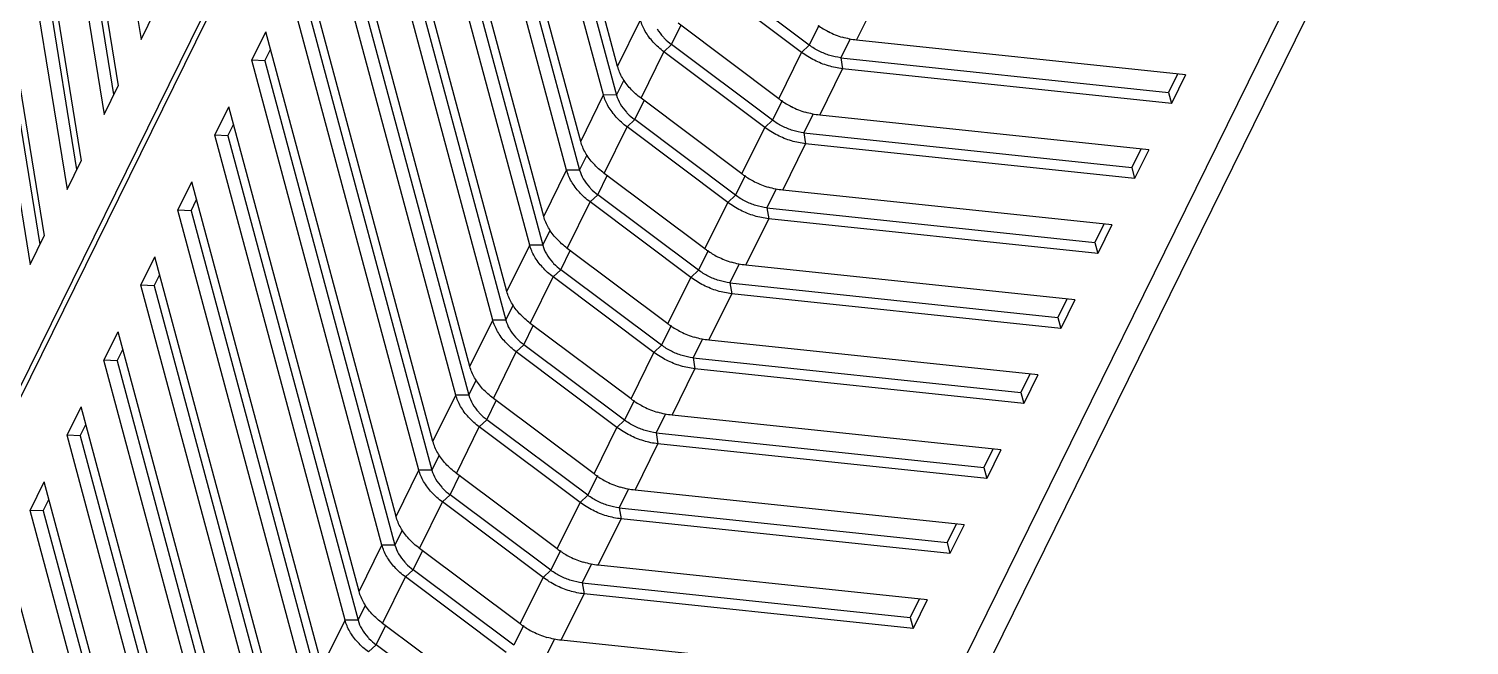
# Model space of a CAD drawing. Header units: millimetres. Extents: x 10368 to 13229, y -13270 to -11269.
# Drawn here: x 12181 to 12244.1, y -13034.6 to -13007.7 of the extents above; entities that cross this region are included whole.
import ezdxf

# ---------------------------------------------------------------- set-up
doc = ezdxf.new("R2010")
doc.units = ezdxf.units.MM

# ---------------------------------------------------------------- blocks, each defined once
blk = doc.blocks.new('u59')
at = {"color": 7, "linetype": 'Continuous'}
for p, q in [((320.099, 728.519), (377.836, 845.779)), ((321.196, 728.403), (375.279, 838.242)), ((336.591, 664.301), (419.707, 833.107)), ((336.658, 663.944), (419.76, 832.721)), ((378.406, 787.841), (384.108, 766.616)), ((382.53, 764.608), (376.834, 785.813)), ((377.405, 785.808), (383.107, 764.583)), ((376.789, 784.557), (382.491, 763.332)), ((380.913, 761.324), (375.217, 782.529)), ((375.788, 782.524), (381.49, 761.299)), ((375.172, 781.273), (380.874, 760.048)), ((379.296, 758.04), (373.6, 779.245)), ((374.171, 779.24), (379.873, 758.015)), ((373.555, 777.988), (379.257, 756.764)), ((377.679, 754.756), (371.983, 775.961)), ((372.554, 775.956), (378.256, 754.731)), ((371.938, 774.704), (377.64, 753.48)), ((363.546, 773.772), (367.957, 770.468)), ((363.264, 772.838), (367.674, 769.534)), ((376.062, 751.471), (370.366, 772.676)), ((370.937, 772.671), (376.639, 751.447)), ((345.452, 771.792), (359.854, 770.271)), ((370.321, 771.42), (369.32, 769.387)), ((370.321, 771.42), (376.023, 750.196)), ((360.143, 770.212), (360.55, 771.039)), ((362.263, 770.805), (366.673, 767.501)), ((367.957, 770.468), (368.29, 770.785)), ((359.854, 770.271), (358.853, 768.238)), ((361.504, 769.624), (361.929, 770.488)), ((361.929, 770.488), (366.34, 767.184)), ((367.957, 770.468), (367.531, 769.604)), ((343.834, 768.508), (344.451, 769.76)), ((344.579, 769.271), (344.451, 769.76)), ((344.451, 769.76), (358.853, 768.238)), ((361.647, 769.554), (360.646, 767.521)), ((361.647, 769.554), (366.057, 766.25)), ((367.674, 769.534), (366.673, 767.501)), ((368.749, 769.392), (368.423, 768.731)), ((374.445, 748.187), (368.749, 769.392)), ((368.749, 769.392), (369.32, 769.387)), ((344.185, 768.471), (344.579, 769.271)), ((358.933, 767.755), (344.579, 769.271)), ((369.32, 769.387), (375.022, 748.163)), ((343.834, 768.508), (358.237, 766.987)), ((358.933, 767.755), (358.853, 768.238)), ((368.704, 768.136), (367.703, 766.103)), ((368.704, 768.136), (374.406, 746.911)), ((358.526, 766.928), (358.933, 767.755)), ((360.312, 767.203), (360.646, 767.521)), ((360.646, 767.521), (365.056, 764.217)), ((366.34, 767.184), (366.673, 767.501)), ((358.237, 766.987), (357.236, 764.954)), ((359.887, 766.34), (360.312, 767.203)), ((360.312, 767.203), (364.722, 763.9)), ((366.34, 767.184), (365.914, 766.32)), ((342.217, 765.224), (342.834, 766.475)), ((342.962, 765.987), (342.834, 766.475)), ((342.834, 766.475), (357.236, 764.954)), ((360.03, 766.27), (359.029, 764.237)), ((360.03, 766.27), (364.44, 762.966)), ((366.057, 766.25), (365.056, 764.217)), ((342.568, 765.187), (342.962, 765.987)), ((357.316, 764.471), (342.962, 765.987)), ((367.132, 766.108), (366.806, 765.447)), ((372.828, 744.903), (367.132, 766.108)), ((367.132, 766.108), (367.703, 766.103)), ((367.703, 766.103), (373.405, 744.879)), ((342.217, 765.224), (356.62, 763.702)), ((356.909, 763.644), (357.316, 764.471)), ((357.316, 764.471), (357.236, 764.954)), ((367.087, 764.852), (366.086, 762.819)), ((367.087, 764.852), (372.789, 743.627)), ((382.53, 764.608), (382.283, 764.105)), ((383.107, 764.583), (382.491, 763.332)), ((382.53, 764.608), (383.107, 764.583)), ((358.27, 763.056), (358.695, 763.919)), ((358.695, 763.919), (359.029, 764.237)), ((358.695, 763.919), (363.105, 760.615)), ((359.029, 764.237), (363.439, 760.933)), ((364.722, 763.9), (364.297, 763.036)), ((364.722, 763.9), (365.056, 764.217)), ((340.6, 761.94), (341.217, 763.191)), ((341.345, 762.703), (341.217, 763.191)), ((341.217, 763.191), (355.619, 761.67)), ((356.62, 763.702), (355.619, 761.67)), ((340.951, 761.903), (341.345, 762.703)), ((355.699, 761.187), (341.345, 762.703)), ((358.413, 762.986), (357.412, 760.953)), ((358.413, 762.986), (362.823, 759.682)), ((364.44, 762.966), (363.439, 760.933)), ((365.515, 762.824), (365.189, 762.163)), ((371.211, 741.619), (365.515, 762.824)), ((365.515, 762.824), (366.086, 762.819)), ((366.086, 762.819), (371.788, 741.594)), ((340.6, 761.94), (355.003, 760.418)), ((355.699, 761.187), (355.619, 761.67)), ((365.47, 761.568), (364.469, 759.535)), ((365.47, 761.568), (371.172, 740.343)), ((380.913, 761.324), (380.666, 760.821)), ((381.49, 761.299), (380.874, 760.048)), ((380.913, 761.324), (381.49, 761.299)), ((355.292, 760.36), (355.699, 761.187)), ((356.653, 759.772), (357.078, 760.635)), ((357.078, 760.635), (357.412, 760.953)), ((357.078, 760.635), (361.488, 757.331)), ((357.412, 760.953), (361.822, 757.649)), ((363.105, 760.615), (362.68, 759.752)), ((363.105, 760.615), (363.439, 760.933)), ((355.003, 760.418), (354.002, 758.385)), ((338.983, 758.656), (339.6, 759.907)), ((339.334, 758.619), (339.728, 759.419)), ((339.728, 759.419), (339.6, 759.907)), ((339.6, 759.907), (354.002, 758.385)), ((354.082, 757.902), (339.728, 759.419)), ((356.796, 759.702), (355.795, 757.669)), ((356.796, 759.702), (361.206, 756.398)), ((362.823, 759.682), (361.822, 757.649)), ((363.898, 759.54), (363.572, 758.878)), ((369.594, 738.335), (363.898, 759.54)), ((363.898, 759.54), (364.469, 759.535)), ((364.469, 759.535), (370.171, 738.31)), ((338.983, 758.656), (353.386, 757.134)), ((354.082, 757.902), (354.002, 758.385)), ((363.853, 758.284), (362.852, 756.251)), ((363.853, 758.284), (369.555, 737.059)), ((353.675, 757.075), (354.082, 757.902)), ((355.461, 757.351), (355.795, 757.669)), ((355.795, 757.669), (360.205, 754.365)), ((361.488, 757.331), (361.822, 757.649)), ((379.296, 758.04), (379.049, 757.537)), ((379.873, 758.015), (379.257, 756.764)), ((379.296, 758.04), (379.873, 758.015)), ((353.386, 757.134), (352.385, 755.101)), ((355.036, 756.488), (355.461, 757.351)), ((355.461, 757.351), (359.871, 754.047)), ((361.488, 757.331), (361.063, 756.468)), ((337.366, 755.372), (337.982, 756.623)), ((338.111, 756.135), (337.982, 756.623)), ((337.982, 756.623), (352.385, 755.101)), ((355.179, 756.417), (354.178, 754.385)), ((355.179, 756.417), (359.589, 753.114)), ((361.206, 756.398), (360.205, 754.365)), ((362.281, 756.256), (361.955, 755.594)), ((367.977, 735.051), (362.281, 756.256)), ((362.281, 756.256), (362.852, 756.251)), ((362.852, 756.251), (368.554, 735.026)), ((337.717, 755.335), (338.111, 756.135)), ((352.465, 754.618), (338.111, 756.135)), ((337.366, 755.372), (351.769, 753.85)), ((352.465, 754.618), (352.385, 755.101)), ((362.236, 755), (361.235, 752.967)), ((362.236, 755), (367.938, 733.775)), ((352.058, 753.791), (352.465, 754.618)), ((353.844, 754.067), (354.178, 754.385)), ((354.178, 754.385), (358.588, 751.081)), ((359.871, 754.047), (360.205, 754.365)), ((377.679, 754.756), (377.432, 754.253)), ((378.256, 754.731), (377.64, 753.48)), ((377.679, 754.756), (378.256, 754.731)), ((351.769, 753.85), (350.768, 751.817)), ((353.419, 753.204), (353.844, 754.067)), ((353.844, 754.067), (358.254, 750.763)), ((359.871, 754.047), (359.446, 753.184)), ((383.102, 753.823), (382.486, 752.572)), ((386.506, 732.841), (383.102, 753.823)), ((335.749, 752.088), (336.365, 753.339)), ((336.494, 752.851), (336.365, 753.339)), ((336.365, 753.339), (350.768, 751.817)), ((353.562, 753.133), (352.561, 751.1)), ((353.562, 753.133), (357.972, 749.829)), ((359.589, 753.114), (358.588, 751.081)), ((336.1, 752.051), (336.494, 752.851)), ((350.848, 751.334), (336.494, 752.851)), ((360.664, 752.972), (360.338, 752.31)), ((366.36, 731.767), (360.664, 752.972)), ((360.664, 752.972), (361.235, 752.967)), ((361.235, 752.967), (366.937, 731.742)), ((385.89, 731.59), (382.486, 752.572)), ((382.672, 752.949), (385.926, 732.886)), ((335.749, 752.088), (350.152, 750.566)), ((350.848, 751.334), (350.768, 751.817)), ((350.441, 750.507), (350.848, 751.334)), ((360.619, 751.716), (359.618, 749.683)), ((360.619, 751.716), (366.321, 730.491)), ((376.062, 751.471), (375.815, 750.969)), ((376.639, 751.447), (376.023, 750.196)), ((376.062, 751.471), (376.639, 751.447)), ((350.152, 750.566), (349.151, 748.533)), ((351.802, 749.92), (352.227, 750.783)), ((352.227, 750.783), (352.561, 751.1)), ((352.227, 750.783), (356.637, 747.479)), ((352.561, 751.1), (356.971, 747.797)), ((358.254, 750.763), (357.829, 749.9)), ((358.254, 750.763), (358.588, 751.081)), ((381.485, 750.539), (380.869, 749.288)), ((384.889, 729.557), (381.485, 750.539)), ((334.132, 748.804), (334.748, 750.055)), ((334.877, 749.567), (334.748, 750.055)), ((334.748, 750.055), (349.151, 748.533)), ((351.945, 749.849), (350.944, 747.816)), ((351.945, 749.849), (356.355, 746.545)), ((334.483, 748.767), (334.877, 749.567)), ((349.231, 748.05), (334.877, 749.567)), ((357.972, 749.829), (356.971, 747.797)), ((359.047, 749.688), (358.721, 749.026)), ((364.743, 728.483), (359.047, 749.688)), ((359.047, 749.688), (359.618, 749.683)), ((359.618, 749.683), (365.32, 728.458)), ((384.273, 728.306), (380.869, 749.288)), ((381.055, 749.665), (384.309, 729.601)), ((334.132, 748.804), (348.535, 747.282)), ((348.824, 747.223), (349.231, 748.05)), ((349.231, 748.05), (349.151, 748.533)), ((359.002, 748.431), (358.001, 746.399)), ((359.002, 748.431), (364.703, 727.207)), ((374.445, 748.187), (374.198, 747.685)), ((375.022, 748.163), (374.406, 746.911)), ((374.445, 748.187), (375.022, 748.163)), ((350.185, 746.635), (350.61, 747.499)), ((350.61, 747.499), (350.944, 747.816)), ((350.61, 747.499), (355.02, 744.195)), ((350.944, 747.816), (355.354, 744.512)), ((356.637, 747.479), (356.212, 746.616)), ((356.637, 747.479), (356.971, 747.797)), ((332.515, 745.52), (333.131, 746.771)), ((333.26, 746.283), (333.131, 746.771)), ((333.131, 746.771), (347.534, 745.249)), ((348.535, 747.282), (347.534, 745.249)), ((379.868, 747.255), (379.252, 746.004)), ((383.272, 726.273), (379.868, 747.255)), ((332.866, 745.482), (333.26, 746.283)), ((347.614, 744.766), (333.26, 746.283)), ((350.328, 746.565), (349.327, 744.532)), ((350.328, 746.565), (354.738, 743.261)), ((356.355, 746.545), (355.354, 744.512)), ((357.43, 746.404), (357.104, 745.742)), ((363.126, 725.199), (357.43, 746.404)), ((357.43, 746.404), (358.001, 746.399)), ((358.001, 746.399), (363.703, 725.174)), ((379.438, 746.381), (382.692, 726.317)), ((332.515, 745.52), (346.918, 743.998)), ((382.656, 725.022), (379.252, 746.004)), ((347.614, 744.766), (347.534, 745.249)), ((357.385, 745.147), (356.384, 743.114)), ((357.385, 745.147), (363.086, 723.923)), ((372.828, 744.903), (372.581, 744.401)), ((373.405, 744.879), (372.789, 743.627)), ((372.828, 744.903), (373.405, 744.879)), ((347.207, 743.939), (347.614, 744.766)), ((348.568, 743.351), (348.993, 744.215)), ((348.993, 744.215), (349.327, 744.532)), ((348.993, 744.215), (353.403, 740.911)), ((349.327, 744.532), (353.737, 741.228)), ((355.02, 744.195), (354.595, 743.332)), ((355.02, 744.195), (355.354, 744.512)), ((346.918, 743.998), (345.917, 741.965)), ((378.251, 743.971), (377.635, 742.72)), ((381.655, 722.989), (378.251, 743.971))]:
    blk.add_line(p, q, dxfattribs=at)
for centre, radius, start, end in [((359.394, 766.545), 3.758, 63.18867, 73.22859), ((359.393, 766.534), 3.769, 55.14659, 63.25368), ((359.463, 766.638), 3.643, 53.16396, 55.11495), ((357.777, 763.261), 3.758, 63.18867, 73.22859), ((357.776, 763.25), 3.769, 55.14659, 63.25368), ((357.846, 763.354), 3.643, 53.16396, 55.11495), ((356.16, 759.977), 3.758, 63.18867, 73.22859), ((356.159, 759.966), 3.769, 55.14659, 63.25368), ((356.229, 760.07), 3.643, 53.16396, 55.11495), ((354.543, 756.693), 3.758, 63.18867, 73.22859), ((354.542, 756.682), 3.769, 55.14659, 63.25368), ((354.612, 756.786), 3.643, 53.16396, 55.11495), ((352.926, 753.409), 3.758, 63.18867, 73.22859), ((352.925, 753.398), 3.769, 55.14659, 63.25368), ((352.995, 753.502), 3.643, 53.16396, 55.11495), ((351.309, 750.125), 3.758, 63.18867, 73.22859), ((351.308, 750.113), 3.769, 55.14659, 63.25368), ((351.378, 750.217), 3.643, 53.16396, 55.11495), ((349.692, 746.84), 3.758, 63.18867, 73.22859), ((349.691, 746.829), 3.769, 55.14659, 63.25368), ((349.761, 746.933), 3.643, 53.16396, 55.11495), ((348.075, 743.556), 3.758, 63.18867, 73.22859), ((348.074, 743.545), 3.769, 55.14659, 63.25368), ((348.144, 743.649), 3.643, 53.16396, 55.11495), ((346.458, 740.272), 3.758, 63.18867, 73.22859), ((346.457, 740.261), 3.769, 55.14659, 63.25368)]:
    blk.add_arc(centre, radius, start, end, dxfattribs=at)
for points, start_tangent, end_tangent in [([(368.29, 770.785), (368.76, 770.361), (369.111, 769.885), (369.321, 769.387)], (0.800328, -0.599562), (0.259432, -0.965761)), ([(359.854, 770.271), (360.478, 770.144)], (0.994465, -0.105072), (0.957663, -0.28789)), ([(368.27, 770.192), (367.957, 770.468)], (-0.694739, 0.719262), (-0.800328, 0.599562)), ([(368.588, 769.775), (368.318, 770.141), (368.27, 770.192)], (-0.498571, 0.866849), (-0.694739, 0.719262)), ([(367.674, 769.534), (368.144, 769.11)], (0.800328, -0.599562), (0.673612, -0.739085)), ([(368.749, 769.392), (368.588, 769.775)], (-0.259432, 0.965761), (-0.498571, 0.866849)), ([(368.144, 769.11), (368.495, 768.633)], (0.673612, -0.739085), (0.498589, -0.866839)), ([(358.853, 768.238), (359.477, 768.111), (360.088, 767.867), (360.646, 767.521)], (0.994465, -0.105072), (0.800328, -0.599562)), ([(368.495, 768.633), (368.705, 768.136)], (0.498589, -0.866839), (0.259432, -0.965761)), ([(358.933, 767.755), (359.413, 767.657), (359.883, 767.469), (360.312, 767.203)], (0.994465, -0.105072), (0.800328, -0.599562)), ([(366.673, 767.501), (367.143, 767.077), (367.494, 766.6), (367.704, 766.103)], (0.800328, -0.599562), (0.259432, -0.965761)), ([(358.237, 766.987), (358.861, 766.859)], (0.994465, -0.105072), (0.957663, -0.28789)), ([(366.653, 766.908), (366.34, 767.184)], (-0.694739, 0.719262), (-0.800328, 0.599562)), ([(366.971, 766.491), (366.701, 766.857), (366.653, 766.908)], (-0.498571, 0.866849), (-0.694739, 0.719262)), ([(366.057, 766.25), (366.527, 765.825)], (0.800328, -0.599562), (0.673612, -0.739085)), ([(367.132, 766.108), (366.971, 766.491)], (-0.259432, 0.965761), (-0.498571, 0.866849)), ([(366.527, 765.825), (366.878, 765.349)], (0.673612, -0.739085), (0.498589, -0.866839)), ([(366.878, 765.349), (367.088, 764.852)], (0.498589, -0.866839), (0.259432, -0.965761)), ([(357.236, 764.954), (357.86, 764.827), (358.471, 764.582), (359.029, 764.237)], (0.994465, -0.105072), (0.800328, -0.599562)), ([(357.316, 764.471), (357.796, 764.373), (358.266, 764.185), (358.695, 763.919)], (0.994465, -0.105072), (0.800328, -0.599562)), ([(365.036, 763.624), (364.722, 763.9)], (-0.694739, 0.719262), (-0.800328, 0.599562)), ([(365.056, 764.217), (365.526, 763.793), (365.877, 763.316), (366.087, 762.819)], (0.800328, -0.599562), (0.259432, -0.965761)), ([(356.62, 763.702), (357.244, 763.575)], (0.994465, -0.105072), (0.957663, -0.28789)), ([(365.354, 763.207), (365.084, 763.573), (365.036, 763.624)], (-0.498571, 0.866849), (-0.694739, 0.719262)), ([(365.515, 762.824), (365.354, 763.207)], (-0.259432, 0.965761), (-0.498571, 0.866849)), ([(364.44, 762.966), (364.91, 762.541)], (0.800328, -0.599562), (0.673612, -0.739085)), ([(364.91, 762.541), (365.261, 762.065)], (0.673612, -0.739085), (0.498589, -0.866839)), ([(365.261, 762.065), (365.471, 761.568)], (0.498589, -0.866839), (0.259432, -0.965761)), ([(355.619, 761.67), (356.243, 761.542), (356.854, 761.298), (357.412, 760.953)], (0.994465, -0.105072), (0.800328, -0.599562)), ([(355.699, 761.187), (356.179, 761.089), (356.649, 760.901), (357.078, 760.635)], (0.994465, -0.105072), (0.800328, -0.599562)), ([(363.419, 760.34), (363.105, 760.615)], (-0.694739, 0.719262), (-0.800328, 0.599562)), ([(363.439, 760.933), (363.909, 760.508), (364.26, 760.032), (364.47, 759.535)], (0.800328, -0.599562), (0.259432, -0.965761)), ([(355.003, 760.418), (355.627, 760.291)], (0.994465, -0.105072), (0.957663, -0.28789)), ([(363.737, 759.922), (363.467, 760.289), (363.419, 760.34)], (-0.498571, 0.866849), (-0.694739, 0.719262)), ([(362.823, 759.682), (363.293, 759.257)], (0.800328, -0.599562), (0.673612, -0.739085)), ([(363.898, 759.54), (363.737, 759.922)], (-0.259432, 0.965761), (-0.498571, 0.866849)), ([(363.293, 759.257), (363.644, 758.781)], (0.673612, -0.739085), (0.498589, -0.866839)), ([(363.644, 758.781), (363.853, 758.284)], (0.498589, -0.866839), (0.259432, -0.965761)), ([(354.002, 758.385), (354.626, 758.258), (355.237, 758.014), (355.795, 757.669)], (0.994465, -0.105072), (0.800328, -0.599562)), ([(354.082, 757.902), (354.562, 757.805), (355.032, 757.617), (355.461, 757.351)], (0.994465, -0.105072), (0.800328, -0.599562)), ([(361.822, 757.649), (362.292, 757.224), (362.643, 756.748), (362.853, 756.251)], (0.800328, -0.599562), (0.259432, -0.965761)), ([(353.386, 757.134), (354.01, 757.007)], (0.994465, -0.105072), (0.957663, -0.28789)), ([(361.802, 757.056), (361.488, 757.331)], (-0.694739, 0.719262), (-0.800328, 0.599562)), ([(362.12, 756.638), (361.85, 757.005), (361.802, 757.056)], (-0.498571, 0.866849), (-0.694739, 0.719262)), ([(361.206, 756.398), (361.676, 755.973)], (0.800328, -0.599562), (0.673612, -0.739085)), ([(362.281, 756.256), (362.12, 756.638)], (-0.259432, 0.965761), (-0.498571, 0.866849)), ([(361.676, 755.973), (362.027, 755.497)], (0.673612, -0.739085), (0.498589, -0.866839)), ([(352.385, 755.101), (353.009, 754.974), (353.62, 754.73), (354.178, 754.385)], (0.994465, -0.105072), (0.800328, -0.599562)), ([(362.027, 755.497), (362.236, 755)], (0.498589, -0.866839), (0.259432, -0.965761)), ([(352.465, 754.618), (352.945, 754.521), (353.415, 754.333), (353.844, 754.067)], (0.994465, -0.105072), (0.800328, -0.599562)), ([(360.205, 754.365), (360.675, 753.94), (361.026, 753.464), (361.236, 752.967)], (0.800328, -0.599562), (0.259432, -0.965761)), ([(351.769, 753.85), (352.393, 753.723)], (0.994465, -0.105072), (0.957663, -0.28789)), ([(360.185, 753.772), (359.871, 754.047)], (-0.694739, 0.719262), (-0.800328, 0.599562)), ([(360.503, 753.354), (360.233, 753.721), (360.185, 753.772)], (-0.498571, 0.866849), (-0.694739, 0.719262)), ([(359.589, 753.114), (360.059, 752.689)], (0.800328, -0.599562), (0.673612, -0.739085)), ([(360.664, 752.972), (360.503, 753.354)], (-0.259432, 0.965761), (-0.498571, 0.866849)), ([(360.059, 752.689), (360.41, 752.213)], (0.673612, -0.739085), (0.498589, -0.866839)), ([(350.768, 751.817), (351.392, 751.69), (352.003, 751.446), (352.561, 751.1)], (0.994465, -0.105072), (0.800328, -0.599562)), ([(360.41, 752.213), (360.619, 751.716)], (0.498589, -0.866839), (0.259432, -0.965761)), ([(350.848, 751.334), (351.328, 751.236), (351.798, 751.049), (352.227, 750.783)], (0.994465, -0.105072), (0.800328, -0.599562)), ([(350.152, 750.566), (350.776, 750.439)], (0.994465, -0.105072), (0.957663, -0.28789)), ([(358.568, 750.488), (358.254, 750.763)], (-0.694739, 0.719262), (-0.800328, 0.599562)), ([(358.886, 750.07), (358.616, 750.436), (358.568, 750.488)], (-0.498571, 0.866849), (-0.694739, 0.719262)), ([(358.588, 751.081), (359.058, 750.656), (359.409, 750.18), (359.618, 749.683)], (0.800328, -0.599562), (0.259432, -0.965761)), ([(359.047, 749.688), (358.886, 750.07)], (-0.259432, 0.965761), (-0.498571, 0.866849)), ([(357.972, 749.829), (358.442, 749.405)], (0.800328, -0.599562), (0.673612, -0.739085)), ([(358.442, 749.405), (358.793, 748.929)], (0.673612, -0.739085), (0.498589, -0.866839)), ([(358.793, 748.929), (359.002, 748.431)], (0.498589, -0.866839), (0.259432, -0.965761)), ([(349.151, 748.533), (349.775, 748.406), (350.386, 748.162), (350.944, 747.816)], (0.994465, -0.105072), (0.800328, -0.599562)), ([(349.231, 748.05), (349.711, 747.952), (350.181, 747.764), (350.61, 747.499)], (0.994465, -0.105072), (0.800328, -0.599562)), ([(356.951, 747.204), (356.637, 747.479)], (-0.694739, 0.719262), (-0.800328, 0.599562)), ([(356.971, 747.797), (357.441, 747.372), (357.792, 746.896), (358.001, 746.398)], (0.800328, -0.599562), (0.259432, -0.965761)), ([(348.535, 747.282), (349.159, 747.155)], (0.994465, -0.105072), (0.957663, -0.28789)), ([(357.269, 746.786), (356.999, 747.152), (356.951, 747.204)], (-0.498571, 0.866849), (-0.694739, 0.719262)), ([(357.43, 746.404), (357.269, 746.786)], (-0.259432, 0.965761), (-0.498571, 0.866849)), ([(356.355, 746.545), (356.825, 746.121)], (0.800328, -0.599562), (0.673612, -0.739085)), ([(356.825, 746.121), (357.176, 745.645)], (0.673612, -0.739085), (0.498589, -0.866839)), ([(357.176, 745.645), (357.385, 745.147)], (0.498589, -0.866839), (0.259432, -0.965761)), ([(347.534, 745.249), (348.158, 745.122), (348.769, 744.878), (349.327, 744.532)], (0.994465, -0.105072), (0.800328, -0.599562)), ([(347.614, 744.766), (348.094, 744.668), (348.564, 744.48), (348.993, 744.215)], (0.994465, -0.105072), (0.800328, -0.599562)), ([(355.334, 743.919), (355.02, 744.195)], (-0.694739, 0.719262), (-0.800328, 0.599562)), ([(355.354, 744.512), (355.824, 744.088), (356.175, 743.612), (356.384, 743.114)], (0.800328, -0.599562), (0.259432, -0.965761)), ([(346.918, 743.998), (347.542, 743.871)], (0.994465, -0.105072), (0.957663, -0.28789)), ([(355.652, 743.502), (355.382, 743.868), (355.334, 743.919)], (-0.498571, 0.866849), (-0.694739, 0.719262))]:
    blk.add_spline(points, degree=3, dxfattribs=dict(at, start_tangent=start_tangent, end_tangent=end_tangent))

msp = doc.modelspace()

# ---------------------------------------------------------------- block references
at = {"rotation": 180}
msp.add_blockref('u59', (12564.199, -12264.161), dxfattribs=at)

doc.saveas('drawing.dxf')
